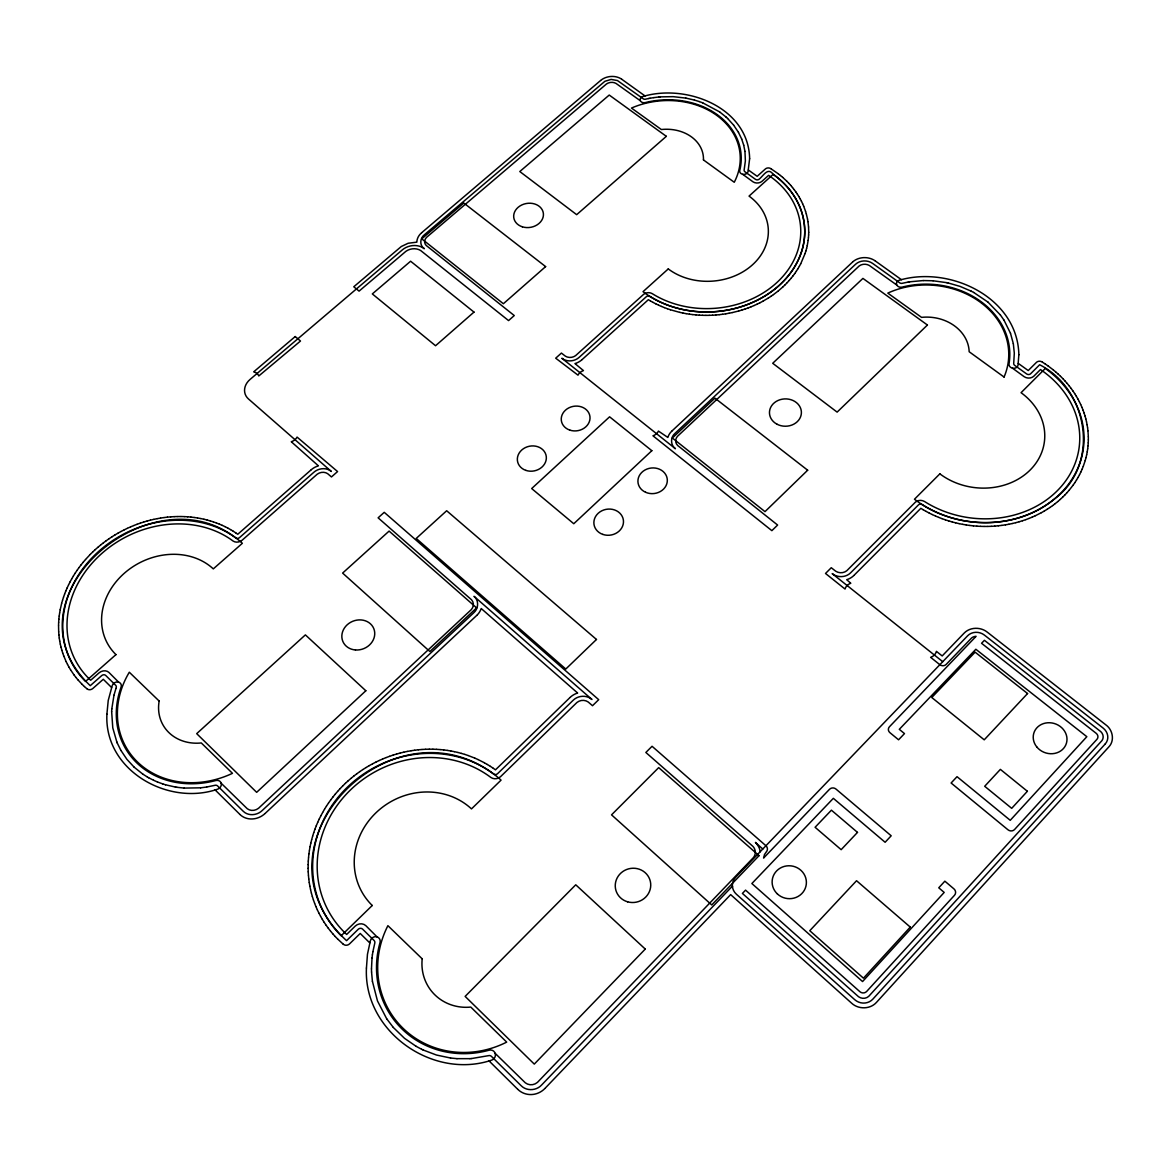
<?xml version="1.0" encoding="UTF-8"?>
<svg xmlns="http://www.w3.org/2000/svg" width="1171" height="1171" viewBox="0 0 1171 1171"><rect width="100%" height="100%" fill="white"/><g stroke="black" fill="none" stroke-linecap="round" stroke-linejoin="round"><path stroke-width="1.5" d="M759.92 852.005C760.989 845.272 747.42 835.801 762.819 848.99M308.119 868.165L308.149 864.754M111.655 711.661L112.782 727.879L116.851 742.019M808.634 234.888L808.722 232.356M58.55 625.446L58.652 622.46M1088.24 442.74L1088.342 439.901M308.149 864.564L308.28 861.153M111.655 711.631L111.801 708.909M58.667 622.284L58.872 619.298M808.458 237.567L808.634 235.034M1088.035 445.741L1088.24 442.901M308.295 860.963L308.544 857.553M111.801 708.894L113.982 695.193M372.027 957.951L371.485 968.885M58.887 619.122L59.194 616.122M308.559 857.362L308.924 853.966M808.166 240.245L808.444 237.713M1087.698 448.727L1088.02 445.902M372.027 957.937L372.407 954.833M59.223 615.961L59.633 612.96M308.954 853.776L309.437 850.38M372.407 954.804L372.89 951.73M808.151 240.377L807.258 245.559M1087.244 451.699L1087.683 448.888M59.662 612.784L60.189 609.784M309.466 850.19L310.052 846.809M372.905 951.701L374.764 943.226A3.176 2.942 -39.2 0 0 374.047 940.445L362.586 929.115A3.176 2.913 -38.5 0 0 358.238 929.276L346.572 940.664C244.578 846.794 389.797 696.745 493.577 773.943A3.015 2.781 -21.8 0 0 497.631 773.621L573.161 700.273C578.05 695.384 586.715 694.827 591.955 699.497L474.021 596.317C479.1 600.416 478.573 608.7 473.757 612.784L262.202 810.537C257.254 815.382 248.384 816.377 243.261 811.283L217.616 785.961A3.059 2.693 -33.4 0 0 214.937 785.317L206.681 787.014M1086.688 454.655L1087.23 451.86M60.219 609.623L61.624 603.475M310.095 846.618L310.798 843.252M1086.015 457.598L1086.659 454.816M806.643 248.208L807.229 245.705M310.842 843.061L311.662 839.709M113.982 695.179L115.944 688.431M1085.224 460.51L1085.971 457.744M805.926 250.843L806.614 248.354M311.706 839.519L312.642 836.196M61.668 603.314L62.517 600.342M312.686 836.006L313.726 832.713M1085.18 460.657L1083.292 466.263M805.092 253.463L805.882 250.989M62.561 600.181L63.497 597.225M115.958 688.402L116.178 687.728A2.986 2.532 -31.4 0 0 115.68 685.298L105.697 675.447A2.986 2.518 -31.3 0 0 101.672 675.623L90.255 685.694C0.044 599.918 149.068 470.888 235.781 537.913A2.84 2.401 -23.7 0 0 239.543 537.591L313.843 472.279C318.527 468.093 326.387 467.214 331.32 471.459L248.486 398.974A16.35 13.466 -19.7 0 1 250.038 379.463L402.341 249.877A15.765 12.779 -13.4 0 1 424.356 248.72C419.335 245.588 419.891 238.035 424.414 234.742L604.895 81.297L611.13 79.423L617.424 80.536L643.216 98.774A2.532 1.991 -5.9 0 0 645.572 99.184L648.719 98.496M313.784 832.522L314.926 829.258M63.556 597.064L64.595 594.121M805.048 253.609L800.759 263.709M314.999 829.083L316.243 825.833M64.654 593.96L65.796 591.048M1082.165 469.088L1083.234 466.409M316.316 825.657L317.678 822.452M65.869 590.887L67.113 587.988M1080.921 471.884L1082.092 469.234M317.751 822.276L319.2 819.115M67.186 587.827L68.518 584.973M1079.56 474.636L1080.848 472.03M319.288 818.939L320.854 815.821M68.591 584.812L70.026 581.987M320.942 815.645L322.596 812.572M799.412 266.212L800.686 263.856M1078.096 477.344L1079.486 474.782M70.099 581.826L71.621 579.03M322.684 812.396L324.44 809.381M71.709 578.869L73.334 576.117M797.978 268.671L799.339 266.344M1076.53 480.008L1078.023 477.49M324.543 809.205L326.387 806.233M73.422 575.956L75.134 573.234M796.426 271.087L797.89 268.788M1074.846 482.628L1076.442 480.154M326.504 806.072L328.436 803.145M75.222 573.087L77.023 570.409M794.802 273.472L796.353 271.218M1073.075 485.204L1074.758 482.774M328.553 802.984L330.588 800.13M77.125 570.262L78.999 567.628M793.06 275.814L794.699 273.59M1072.973 485.336L1069.196 490.166M79.101 567.481L81.062 564.89M330.705 799.969L332.827 797.158M791.245 278.098L792.972 275.932M81.18 564.744L83.229 562.212M332.945 797.012L335.155 794.275M83.346 562.065L85.468 559.577M789.327 280.352L791.142 278.23M335.272 794.114L337.57 791.45M1067.118 492.567L1069.094 490.298M85.585 559.445L90.182 554.498M337.702 791.303L340.073 788.683M787.322 282.548L789.225 280.469M1064.937 494.909L1067.001 492.698M545.013 1088.357L730.66 894.615L851.566 1003.152C858.387 1009.548 870.287 1009.431 876.552 1002.303L1108.864 746.864C1114.909 740.57 1112.743 729.767 1105.922 724.922L987.226 632.106C980.669 626.851 970.13 626.909 964.172 633.087L942.187 655.95L936.39 651.339L936.171 652.071A9.705 8.709 9.9 0 1 931.384 657.033L930.623 657.326L939.845 664.689A4.508 4.04 11.1 0 0 946.168 664.425L971.535 638.034A7.494 6.675 12.1 0 1 976.087 636.321L889.448 726.767A4.552 4.172 10.8 0 0 889.931 732.68L898.567 739.794L904.48 733.588L899.299 729.328L975.853 649.261L1086.834 736.691L1010.236 820.315L957.029 776.68L951.101 783.004L1007.953 829.771A4.743 4.347 22.2 0 0 1014.554 829.522L1096.964 739.296A4.684 4.172 20.4 0 0 1096.173 733.309L981.561 643.289L984.416 640.303L1100.799 731.641A7.802 6.938 20.5 0 1 1101.984 740.584L868.706 996.36A8.109 7.787 30.9 0 1 858.533 996.711L742.399 893.429L745.561 890.136L859.865 991.676A4.86 4.669 30.5 0 0 866.672 991.442L954.511 895.259A4.786 4.479 24.3 0 0 953.911 888.848L944.851 881.178L938.761 887.808L944.192 892.419L862.559 981.547L751.87 883.534L833.342 798.329L885.115 842.271L891.19 835.787L835.962 789.049A4.596 4.303 9.2 0 0 829.492 789.313L763.58 858.065L763.916 856.982A7.729 7.377 3.9 0 0 764.078 856.425L764.312 855.284A7.729 7.377 3.9 0 0 764.4 854.713L766.244 851.99A4.625 4.421 4.5 0 0 765.936 845.755L652.057 746.278L645.85 752.47L752.924 846.37A9.251 8.841 2.4 0 1 755.28 851.888L755.28 852.751A9.251 8.841 2.4 0 1 753.451 857.567L537.474 1082.37A9.851 9.47 -53.1 0 1 525.267 1082.765L495.172 1053.358M340.205 788.551L342.664 786.004M671.744 431.206L671.012 431.967A6.938 5.987 -5.3 0 0 670.676 432.333L670.046 433.124A6.938 5.987 -5.4 0 0 669.768 433.533L669.226 434.353A6.938 5.987 -5.4 0 0 668.978 434.792L668.539 435.656A6.938 5.987 -5.4 0 0 668.348 436.095L668.012 437.003A6.938 5.987 -5.4 0 0 667.865 437.456L658.424 431.074A8.987 7.729 -6.4 0 1 653.667 435.51L652.935 435.773L771.865 530.653L777.617 525.047L677.702 445.522A8.343 7.202 -5 0 1 677.409 436.388L859.133 266.007A8.065 6.631 1 0 1 869.336 265.48L896.781 285.036M476.89 615.273L477.68 614.453A7.216 6.426 -17.2 0 0 478.046 614.043L478.734 613.194A7.216 6.426 -17.2 0 0 479.056 612.755L479.642 611.862A7.216 6.411 -17.1 0 0 479.92 611.394L480.417 610.457A7.216 6.411 -17.1 0 0 480.637 609.974L481.032 608.993A7.216 6.411 -17 0 0 481.208 608.51L577.654 693.042A7.392 6.777 -13.3 0 0 577.098 693.217L576.015 693.613A7.392 6.777 -13.4 0 0 575.488 693.847L574.449 694.344A7.392 6.777 -13.5 0 0 573.936 694.623L572.956 695.208A7.392 6.777 -13.5 0 0 572.473 695.515L571.55 696.189A7.392 6.777 -13.6 0 0 571.111 696.555L570.233 697.331M785.229 284.699L787.205 282.665M853.952 575.385L920.83 508.316L922.982 509.619M1062.668 497.177L1064.82 495.026M90.313 554.366L92.655 552.053M342.796 785.873L345.328 783.414M570.014 697.521L495.465 769.845L493.386 768.352M783.048 286.778L785.112 284.802M544.793 1088.576L543.827 1089.498A8.226 7.919 -54.8 0 1 543.329 1089.923L542.319 1090.713A8.226 7.934 -54.9 0 1 541.792 1091.094L540.709 1091.782A8.226 7.934 -55 0 1 540.153 1092.104L538.997 1092.689A8.241 7.934 -55 0 1 538.426 1092.953L537.226 1093.421A8.241 7.934 -55 0 1 536.625 1093.626L535.396 1093.977A8.241 7.919 -55 0 1 534.781 1094.124L533.522 1094.358A8.241 7.919 -55 0 1 532.893 1094.431L531.634 1094.534A8.241 7.919 -55 0 1 531.005 1094.563L529.746 1094.534A8.241 7.919 -54.9 0 1 529.116 1094.49L527.858 1094.343A8.241 7.919 -54.9 0 1 527.243 1094.241L526.028 1093.963A8.241 7.919 -54.8 0 1 525.413 1093.802L524.227 1093.407A8.241 7.919 -54.7 0 1 523.657 1093.187L522.515 1092.675A8.241 7.919 -54.6 0 1 521.959 1092.382L520.875 1091.767A8.241 7.919 -54.5 0 1 520.363 1091.431L519.353 1090.699A8.241 7.904 -54.3 0 1 518.87 1090.303L517.904 1089.454M671.92 431.03L852.503 262.114M265.144 813.435L476.685 615.463M421.575 232.795L420.843 233.468A6.528 5.27 -12.8 0 0 420.521 233.805L419.891 234.522A6.528 5.27 -12.8 0 0 419.584 234.873L419.042 235.62A6.528 5.27 -12.8 0 0 418.794 236L418.325 236.776A6.528 5.27 -12.9 0 0 418.12 237.171L417.754 237.991A6.528 5.27 -12.9 0 0 417.593 238.386L417.315 239.221A6.528 5.284 -12.9 0 0 417.198 239.631L417.022 240.465A6.528 5.284 -12.9 0 0 416.949 240.889L416.876 241.724A6.528 5.284 -12.9 0 0 416.847 242.148L408.137 243.261L401.302 246.51L353.774 286.778L359.073 291.125L405.883 251.341A11.812 9.588 -13.4 0 1 420.696 250.55L508.565 320.591L514.259 315.555L426.259 245.5A7.846 6.338 -12.6 0 1 426.537 237.376L606.49 83.975A7.553 5.914 -6.8 0 1 616.034 83.434L640.361 100.765M92.787 551.922L95.202 549.667M1060.297 499.373L1062.551 497.294M345.474 783.267L348.08 780.881M853.761 575.576L852.942 576.308A7.26 6.455 3.9 0 1 852.517 576.659L851.654 577.303A7.26 6.455 3.9 0 1 851.2 577.596L850.263 578.167A7.26 6.455 3.8 0 1 849.78 578.43L848.785 578.913A7.26 6.455 3.8 0 1 848.272 579.133L847.218 579.513A7.26 6.455 3.8 0 1 846.677 579.689L850.805 583.26L850.044 583.553A9.5 8.475 4.6 0 0 845.272 588.34L845.038 589.057L825.511 573.468L831.264 567.715L835.743 571.228A8.695 7.714 3.4 0 0 846.765 570.745L915.239 502.315A7.187 6.25 6.1 0 1 924.578 501.539A10.407 9.061 6.1 0 1 925.017 501.817A98.715 83.888 7 0 0 1060.238 487.634A98.715 83.888 7 0 0 1042.673 371.09L1040.463 369.553L1033.759 376.242A7.011 5.855 7.5 0 1 1024.201 376.711L1012.505 368.192M581.972 359.702L648.353 299.703L650.271 300.845M782.931 286.895L778.437 290.789M95.334 549.55L97.822 547.355M311.091 469.864L237.757 534.269L235.913 532.981M1057.852 501.51L1060.179 499.49M348.226 780.75L350.905 778.452M264.924 813.64L263.973 814.445A7.685 6.836 -33.5 0 1 263.504 814.811L262.509 815.514A7.685 6.836 -33.5 0 1 262.011 815.85L260.972 816.465A7.685 6.836 -33.6 0 1 260.43 816.743L259.347 817.27A7.685 6.836 -33.6 0 1 258.791 817.504L257.664 817.914A7.685 6.836 -33.7 0 1 257.093 818.105L255.951 818.427A7.685 6.836 -33.7 0 1 255.366 818.558L254.195 818.763A7.685 6.836 -33.7 0 1 253.609 818.836L252.453 818.939A7.685 6.836 -33.8 0 1 251.867 818.968L250.696 818.953A7.685 6.836 -33.8 0 1 250.126 818.924L248.984 818.807A7.685 6.836 -33.8 0 1 248.413 818.719L247.301 818.485A7.685 6.836 -33.8 0 1 246.759 818.339L245.69 818.017A7.685 6.821 -33.8 0 1 245.163 817.812L244.139 817.387A7.685 6.821 -33.8 0 1 243.656 817.138L242.69 816.597A7.685 6.821 -33.8 0 1 242.236 816.304L241.343 815.689A7.685 6.821 -33.8 0 1 240.919 815.353L240.084 814.606M421.75 232.634L600.547 80.536M852.678 261.953L853.425 261.309A6.719 5.504 0.8 0 1 853.805 261.016L854.61 260.46A6.719 5.504 0.8 0 1 855.035 260.196L855.899 259.713A6.704 5.504 0.8 0 1 856.338 259.479L857.26 259.069A6.704 5.504 0.8 0 1 857.728 258.879L858.694 258.542A6.704 5.504 0.9 0 1 859.192 258.381L860.187 258.118A6.704 5.504 0.9 0 1 860.7 258.015L861.724 257.84A6.704 5.504 0.9 0 1 862.237 257.766L863.29 257.664A6.704 5.504 0.9 0 1 863.817 257.635L864.871 257.635A6.719 5.504 1 0 1 865.384 257.649L866.438 257.708A6.719 5.504 1 0 1 866.964 257.766L868.004 257.927A6.719 5.504 1 0 1 868.516 258.03L869.526 258.264A6.719 5.504 1.1 0 1 870.024 258.41L871.004 258.718A6.719 5.504 1.1 0 1 871.487 258.908L872.424 259.303A6.719 5.504 1.1 0 1 872.893 259.523L873.771 259.991A6.719 5.518 1.1 0 1 874.21 260.24L875.059 260.796M97.969 547.238L100.516 545.115M581.782 359.863L580.977 360.522A6.763 5.694 -9 0 1 580.567 360.829L579.718 361.415A6.763 5.694 -9 0 1 579.279 361.678L578.386 362.19A6.763 5.694 -9 0 1 577.918 362.425L576.952 362.864A6.763 5.694 -9.1 0 1 576.469 363.054L575.473 363.405A6.763 5.694 -9.1 0 1 574.961 363.566L583.465 370.607L582.748 370.87A8.856 7.494 -8.8 0 0 578.006 375.159L555.698 358.194L561.407 353.071L565.344 356.145A8.109 6.806 -9.2 0 0 575.605 355.633L643.552 294.404A6.689 5.548 -6.2 0 1 652.262 293.658A9.675 8.036 -6.2 0 1 652.657 293.906A91.587 74.783 -4.1 0 0 779.213 280.308A91.587 74.783 -4.1 0 0 770.577 176.704L768.615 175.343L761.94 181.359A6.514 5.226 -2.8 0 1 753.012 181.827L742.707 174.303M351.051 778.32L353.803 776.095M1055.305 503.559L1057.72 501.612M311.296 469.703L312.159 469A6.967 5.899 -19.8 0 1 312.598 468.693L313.491 468.078A6.967 5.899 -19.8 0 1 313.96 467.8L314.897 467.273A6.967 5.884 -19.8 0 1 315.394 467.024L316.39 466.585A6.967 5.884 -19.7 0 1 316.887 466.38L317.927 466.014A6.967 5.884 -19.7 0 1 318.439 465.853L291.272 441.73L292.018 441.467A8.973 7.494 -19.8 0 0 297.068 437.09L337.57 471.562L331.466 476.948L327.66 473.684A8.373 7.099 -19.8 0 0 317.239 474.182L242.119 540.226A7.099 6.016 -23.7 0 1 233.014 540.987A10.276 8.695 -23.6 0 1 232.634 540.709A101.248 85.849 -27.8 0 0 98.54 556.474A101.248 85.849 -27.8 0 0 88.835 678.492L90.679 680.249L99.14 672.798A7.45 6.294 -31.3 0 1 108.888 672.388L118.622 682.137M100.647 544.998L103.268 542.934M778.32 290.891L773.533 294.55M600.723 80.389L601.47 79.818A6.279 4.918 -6.9 0 1 601.835 79.555L602.626 79.043A6.279 4.918 -6.9 0 1 603.036 78.808L603.87 78.369A6.279 4.904 -6.9 0 1 604.295 78.164L605.173 77.784A6.279 4.904 -6.9 0 1 605.627 77.608L606.549 77.301A6.279 4.904 -6.9 0 1 607.017 77.154L607.969 76.92A6.279 4.904 -6.8 0 1 608.452 76.818L609.418 76.642A6.279 4.904 -6.8 0 1 609.915 76.583L610.896 76.481A6.279 4.904 -6.8 0 1 611.379 76.466L612.36 76.437A6.279 4.904 -6.8 0 1 612.857 76.452L613.824 76.51A6.279 4.904 -6.8 0 1 614.307 76.554L615.273 76.686A6.279 4.904 -6.7 0 1 615.741 76.774L616.678 76.979A6.279 4.918 -6.7 0 1 617.132 77.11L618.025 77.388A6.279 4.918 -6.7 0 1 618.464 77.549L619.313 77.886A6.279 4.918 -6.7 0 1 619.722 78.076L620.528 78.501A6.294 4.918 -6.7 0 1 620.908 78.72L621.669 79.218M353.949 775.963L356.76 773.826M1052.685 505.55L1055.173 503.662M103.414 542.832L106.078 540.841M356.921 773.709L359.79 771.645M106.224 540.739L108.947 538.821M1049.977 507.453L1052.539 505.652M770.957 296.322L773.387 294.638M359.951 771.528L362.878 769.552M109.108 538.719L111.889 536.874M1047.196 509.268L1049.831 507.541M768.322 298.034L770.825 296.424M363.054 769.449L366.04 767.561M112.035 536.772L114.86 535.001M1044.342 511.01L1047.05 509.37M768.176 298.122L762.848 301.24M366.201 767.459L369.246 765.658M115.021 534.913L117.905 533.215M1041.414 512.678L1044.195 511.098M369.421 765.556L372.51 763.843M118.066 533.127L120.979 531.517M760.023 302.733L762.702 301.328M1041.253 512.752L1035.354 515.723M121.155 531.429L124.111 529.907M372.685 763.755L375.818 762.145M757.139 304.153L759.877 302.806M124.272 529.819L127.273 528.37M375.993 762.058L379.184 760.535M754.197 305.485L756.993 304.226M127.449 528.297L130.479 526.921M1032.237 517.114L1035.193 515.796M379.36 760.447L382.58 759.028M751.211 306.743L754.051 305.558M130.654 526.848L133.728 525.574M382.756 758.954L386.02 757.622M1029.06 518.416L1032.061 517.187M133.889 525.501L136.992 524.301M748.181 307.929L751.05 306.817M386.21 757.549L389.504 756.334M1025.825 519.631L1028.885 518.49M137.168 524.242L140.3 523.13M745.093 309.012L748.02 307.988M389.694 756.261L393.017 755.134M1022.532 520.744L1025.65 519.69M140.476 523.071L143.623 522.061M741.975 310.037L744.932 309.071M393.207 755.075L396.559 754.051M1019.209 521.754L1022.356 520.802M738.813 310.959L741.799 310.081M143.799 522.003L146.961 521.066M396.749 753.992L400.131 753.07M1015.828 522.676L1019.033 521.812M147.136 521.022L150.327 520.173M738.652 311.003L732.402 312.555M400.306 753.012L403.717 752.192M1012.417 523.496L1015.652 522.72M150.503 520.129L153.708 519.382M403.907 752.148L407.318 751.431M1008.963 524.227L1012.242 523.539M153.884 519.339L157.09 518.68M729.152 313.213L732.226 312.584M648.734 98.496L649.978 98.247M908.257 282.05L902.241 283.309A2.708 2.225 2.3 0 1 899.694 282.826L872.629 263.416C867.623 259.86 860.143 260.079 855.577 264.251L674.935 433.416C670.28 437.295 670.441 445.2 675.433 448.742L561.875 358.267C566.837 362.176 574.478 361.59 579.089 357.418L646.29 296.731A2.679 2.225 -6.2 0 1 649.905 296.424C687.187 319.434 738.374 316.609 773.27 290.291C789.313 278.186 801.579 260.196 804.184 240.011C805.911 227.247 803.584 214.044 797.817 202.554C794.245 195.396 789.43 188.882 783.765 183.232C780.486 179.997 776.958 177.026 773.211 174.347C767.927 166.868 763.638 175.504 759.189 179.163A2.605 2.093 -2.8 0 1 755.515 179.368L744.961 171.786A2.591 2.079 -3.1 0 1 744.156 169.897L745.371 160.91L744.961 151.41M650.007 98.247L653.813 97.617M1005.494 524.842L1008.787 524.257M407.508 751.401L410.948 750.787M157.28 518.651L160.5 518.08M725.874 313.799L728.977 313.243M908.286 282.05L909.618 281.816M206.667 787.029L200.651 787.82M909.633 281.816L923.333 280.557M722.595 314.282L725.713 313.813M160.676 518.05L163.896 517.582M1001.981 525.369L1005.303 524.871M411.138 750.743L414.578 750.245M653.828 97.617L658.951 96.988M719.287 314.677L722.419 314.296M164.072 517.553L167.307 517.172M998.453 525.779L1001.791 525.384M414.783 750.216L418.223 749.806M200.622 787.82L184.169 788.098M715.979 314.984L719.111 314.692M167.482 517.143L170.703 516.865M471.606 1058.54L488.556 1055.657A3.279 3.118 -49.9 0 1 491.483 1056.418L521.11 1085.678C526.569 1091.328 536.45 1090.757 541.617 1085.005L732.402 886.169L732.49 887.018M658.966 96.988L660.239 96.886M994.896 526.101L998.263 525.808M418.428 749.791L421.882 749.484M660.254 96.871L673.135 96.651L685.855 98.101M469.981 1058.657L471.576 1058.54M712.656 315.204L715.788 314.999M170.878 516.85L174.098 516.645M991.339 526.321L994.721 526.116M469.952 1058.657L456.983 1058.657M422.072 749.469L425.527 749.279M709.319 315.321L712.466 315.204M174.274 516.645L177.48 516.543M987.768 526.438L991.149 526.321M425.717 749.279L429.172 749.191M923.363 280.557L933.038 280.777M705.996 315.365L709.143 315.336M177.67 516.543L180.861 516.528M984.182 526.438L987.577 526.438M429.362 749.191L432.816 749.206M702.673 315.306L705.82 315.365M980.595 526.35L983.991 526.438M181.037 516.528L184.228 516.616M433.007 749.206L436.446 749.338M699.365 315.16L702.498 315.292M977.009 526.16L980.405 526.35M184.403 516.616L187.565 516.806M436.637 749.338L440.062 749.572M696.057 314.926L699.189 315.145M456.968 1058.657L450.557 1058.013M933.053 280.777L946.768 282.665M184.14 788.098L176.836 787.278M973.438 525.867L976.819 526.145M187.741 516.821L190.873 517.084M440.252 749.586L443.663 749.923M692.778 314.589L695.881 314.897M969.866 525.457L973.247 525.838M191.049 517.099L194.166 517.48M689.514 314.165L692.603 314.575M443.853 749.952L447.249 750.391M966.309 524.959L969.676 525.442M450.528 1058.013L436.446 1055.027L423.082 1049.963M194.342 517.494L197.431 517.963M686.265 313.667L689.338 314.15M175.401 787.058L176.821 787.278M447.439 750.421L450.791 750.977M962.782 524.359L966.119 524.93M175.372 787.044L165.521 784.79M197.606 517.977L200.665 518.533M683.044 313.067L686.089 313.638M685.869 98.101L694.447 100.077M450.981 751.006L454.319 751.665M959.254 523.671L962.591 524.33M200.841 518.563L203.856 519.221M946.783 282.679L948.115 282.958M679.853 312.379L682.869 313.038M948.129 282.958L960.015 286.383L971.271 291.198M454.509 751.694L457.817 752.455M955.77 522.866L959.078 523.627M679.692 312.35L670.515 309.803M204.032 519.251L207.018 519.997M952.316 521.973L955.595 522.822M458.007 752.499L461.286 753.363M207.179 520.041L210.136 520.861M694.476 100.077L699.204 101.555M948.891 520.978L952.125 521.915M461.462 753.421L464.711 754.387M165.492 784.775L162.784 783.941M210.297 520.905L213.21 521.827M945.495 519.88L948.7 520.919M464.887 754.431L468.093 755.5M162.754 783.926L157.441 781.965M667.485 308.778L670.354 309.759M699.233 101.57L702.688 102.828M213.371 521.885L216.225 522.895M942.157 518.709L945.319 519.822M377.018 936.873L365.82 925.661A7.919 7.289 -38.5 0 0 355.296 926.041L346.66 934.458L344.552 932.438A107.439 99.403 -31 0 1 346.645 793.836A107.439 99.403 -31 0 1 490.386 777.09A10.89 10.041 -21.5 0 0 490.81 777.412A7.524 6.953 -21.8 0 0 500.588 776.636L576.966 702.454A8.885 8.168 -13.3 0 1 588.179 701.985L592.511 705.718L598.703 699.673L384.234 512.327L378.116 517.831L471.518 599.757A8.651 7.685 -17.4 0 1 471.328 609.593L258.542 808.268A9.192 8.168 -33.3 0 1 247.257 808.707L221.187 783.253M468.268 755.573L474.709 758.076M664.499 307.666L667.324 308.72M938.849 517.436L941.982 518.636M216.386 522.954L219.197 524.052M702.702 102.843L719.594 111.874M661.571 306.48L664.338 307.607M157.426 781.965L153.577 780.267M935.6 516.06L938.674 517.362M219.358 524.11L222.109 525.296M658.688 305.207L661.41 306.407M474.884 758.149L477.944 759.511M932.394 514.611L935.424 515.987M222.27 525.369L224.978 526.628M655.862 303.86L658.541 305.133M421.662 1049.289L423.068 1049.963M153.547 780.267L148.6 777.705M478.119 759.598L484.252 762.702M929.247 513.059L932.233 514.523M421.633 1049.275L416.1 1046.303M225.125 526.716L227.774 528.062M971.286 291.198L973.657 292.443M653.111 302.425L655.716 303.787M926.173 511.434L929.086 512.971M973.687 292.457L987.943 302.074M650.417 300.932L652.964 302.352M227.921 528.15L230.511 529.585M923.143 509.722L926.012 511.346M484.413 762.804L487.312 764.458M147.4 777.017L148.585 777.705M416.071 1046.289L404.478 1038.296L393.31 1027.45M147.385 777.017L142.73 774.06M770.855 168.668L770.489 168.463A3.908 3.132 -2.5 0 0 765.468 168.873L757.183 176.309L748.386 170.015M230.658 529.673L233.175 531.195M1042.322 362.088L1041.868 361.824A4.216 3.498 7.7 0 0 1036.555 362.263L1028.226 370.548L1018.287 363.42M487.473 764.546L490.298 766.302M770.986 168.756L778.1 173.659M1042.468 362.19L1045.118 363.903M233.322 531.283L235.781 532.878M490.459 766.405L493.225 768.249M1045.264 363.991L1047.855 365.791M142.716 774.046L134.226 767.239M621.86 79.335L645.06 95.963M875.264 260.928L901.465 279.708M719.609 111.889L725.918 116.924M1048.001 365.879L1053.124 369.773M778.232 173.747L780.384 175.445M942.728 661.688L832.171 573.6C837.426 577.859 845.857 577.64 850.658 572.78L918.386 504.964A2.884 2.503 6.1 0 1 922.25 504.642C961.874 529.863 1017.936 529.175 1054.647 498.787C1100.345 464.902 1088.825 389.738 1039.643 364.767L1030.612 373.769A2.81 2.342 7.5 0 1 1026.674 373.959L1014.73 365.381A2.796 2.327 7 0 1 1013.72 363.259L1014.306 353.188L1013.339 343.718M86.844 688.709L87.24 689.016A4.479 3.791 -31.8 0 0 92.729 688.577L103.282 679.282L111.582 687.494M1053.256 369.875L1055.642 371.866M343.088 944.06L343.542 944.412A4.772 4.391 -39.5 0 0 349.456 943.972L360.229 933.463L369.773 942.904M987.958 302.089L1000.385 314.97M780.501 175.548L782.594 177.304M1055.774 371.983L1058.101 374.032M84.488 686.616L86.713 688.592M342.942 943.928L337.79 939.142M782.711 177.407L786.78 181.198M725.932 116.924L727.586 118.461M1058.218 374.149L1060.458 376.272M134.197 767.225L126.907 759.32L120.935 750.45M82.204 684.435L84.356 686.499M727.601 118.476L733.602 125.107M215.054 789.854L239.894 814.416M488.995 1060.867L517.684 1089.235M1060.589 376.389L1062.756 378.555M786.883 181.3L788.756 183.232M335.272 936.566L337.658 939.01M82.087 684.318L77.945 679.868M1062.873 378.687L1064.951 380.912M788.859 183.335L790.645 185.311M332.871 933.887L335.155 936.419M1065.068 381.043L1067.074 383.327M393.295 1027.421L386.708 1018.799M790.747 185.428L792.46 187.448M330.559 931.135L332.74 933.755M75.969 677.467L77.842 679.736M1067.191 383.459L1069.108 385.801M792.547 187.565L794.187 189.643M328.348 928.31L330.442 930.989M1069.211 385.932L1071.041 388.318M733.617 125.121L738.477 132.367M74.08 674.994L75.866 677.336M1000.4 314.984L1003.971 320.107M794.275 189.761L795.812 191.868M326.255 925.412L328.231 928.164M1071.143 388.45L1072.885 390.894M73.978 674.862L70.611 669.871M795.899 192L797.363 194.152M324.25 922.441L326.138 925.266M1072.987 391.026L1074.641 393.515M386.693 1018.785L377.472 1000.912L372.422 981.371M1003.971 320.122L1010.485 333.267M797.436 194.284L798.812 196.479M1074.729 393.661L1076.295 396.179M322.362 919.411L324.147 922.28M69.03 667.221L70.523 669.739M798.885 196.611L800.174 198.85M1076.383 396.325L1077.847 398.887M320.591 916.308L322.274 919.25M120.92 750.435L117.378 743.278M738.477 132.382L741.726 139.129M67.567 664.513L68.957 667.089M1077.935 399.033L1079.311 401.638M800.247 198.968L801.432 201.251M318.936 913.146L320.503 916.146M66.191 661.747L67.494 664.367M1079.384 401.785L1080.657 404.434M317.385 909.94L318.849 912.985M801.506 201.383L802.603 203.695M66.132 661.6L63.805 656.082M1080.731 404.58L1081.902 407.259M315.95 906.661L317.312 909.765M802.662 203.827L803.672 206.169M116.866 742.033L117.363 743.248M1081.96 407.406L1083.043 410.113M314.633 903.353L315.877 906.486M803.73 206.301L805.516 211.219M741.726 139.159L743.717 145.189M1083.102 410.26L1084.068 412.997M1010.5 333.281L1013.325 343.689M313.447 899.987L314.575 903.178M62.766 653.184L63.746 655.921M1084.126 413.143L1084.99 415.91M312.364 896.591L313.389 899.811M61.843 650.227L62.707 653.023M805.56 211.351L806.277 213.781M311.413 893.151L312.306 896.401M1085.049 416.056L1085.81 418.837M61.038 647.256L61.8 650.081M806.321 213.912L807.507 218.977M743.717 145.204L744.961 151.396M310.578 889.682L311.369 892.961M1085.854 418.998L1086.512 421.794M60.336 644.24L60.994 647.095M309.861 886.169L310.535 889.492M1086.542 421.955L1087.098 424.766M59.75 641.196L60.307 644.079M807.536 219.109L807.961 221.597M309.261 882.641L309.832 885.993M1087.127 424.912L1087.581 427.737M59.282 638.122L59.721 641.02M372.407 981.342L371.558 972.047M807.975 221.743L808.546 226.896M308.793 879.099L309.246 882.451M1087.596 427.898L1087.947 430.738M58.931 635.019L59.267 637.946M308.456 875.527L308.778 878.909M1087.961 430.899L1088.327 436.739M58.682 631.901L58.916 634.858M308.222 871.941L308.441 875.337M808.561 227.028L808.722 232.224M58.682 631.74L58.55 625.621M371.558 972.018L371.485 968.915M308.119 868.355L308.222 871.751M1088.327 436.9L1088.342 439.74M106.912 714.193C103.999 770.064 167.541 806.263 217.279 789.298A4.977 4.362 -33.3 0 0 221.275 783.677A4.977 4.362 -33.3 0 0 215.801 780.515A88.528 76.715 -30.2 0 1 121.096 687.084A4.845 4.128 -31.3 0 0 118.198 682.049A4.845 4.128 -31.3 0 0 112.27 685.503L108.23 700.448L106.912 714.12M366.435 968.051C363.361 1031.227 432.319 1079.911 491.366 1060.238A5.313 5.065 -49.4 0 0 495.304 1053.856A5.313 5.065 -49.4 0 0 489.141 1050.182A94.192 89.025 -38.2 0 1 380.033 942.538A5.167 4.772 -39 0 0 376.55 936.756A5.167 4.772 -39 0 0 370.387 940.65L367.46 954.292L366.435 968.051M749.63 158.7L748.035 171.581A4.216 3.381 -3.2 0 1 743.102 174.377A4.216 3.381 -3.2 0 1 739.75 170.483A76.378 61.097 -5.5 0 0 645.236 102.594A4.113 3.235 -6 0 1 640.244 100.472A4.113 3.235 -6 0 1 643.201 96.417C686.733 83.536 748.693 107.512 749.63 158.7M1018.858 354.754L1018.023 365.176A4.552 3.791 6.9 0 1 1012.944 368.265A4.552 3.791 6.9 0 1 1009.021 363.874A81.941 68.547 3.9 0 0 902.168 287.115A4.406 3.63 2.3 0 1 896.635 284.699A4.406 3.63 2.3 0 1 899.504 280.176C949.944 265.451 1017.628 297.478 1018.858 354.754M703.449 159.915L734.261 182.266A75.398 60.321 -5.5 0 0 716.608 115.27A75.398 60.321 -5.5 0 0 631.476 108.054L661.352 129.527A38.658 30.929 -5.5 0 1 703.449 159.915M422.204 958.844L422.145 959.4A47.674 45.054 -38.1 0 0 470.786 1007.075L506.692 1042.117A92.977 87.884 -38.2 0 1 402.809 1028.05A92.977 87.884 -38.2 0 1 387.894 925.676L422.204 958.844M159.168 701.063L159.08 701.561A44.805 38.819 -30.2 0 0 201.31 742.956L232.458 773.328A87.386 75.72 -30.2 0 1 137.329 761.809A87.386 75.72 -30.2 0 1 129.308 672.227L159.168 701.063M1004.059 377.047L969.164 351.739A41.483 34.691 3.9 0 0 921.562 317.37L887.794 293.116A80.887 67.669 3.9 0 1 979.82 301.869A80.887 67.669 3.9 0 1 1004.059 377.047M1105.204 743.995L872.907 999.068A12.969 12.471 30.9 0 1 854.742 999.683L736.369 894.19A12.442 11.973 3.5 0 1 735.651 877.269L967.612 635.794A12.003 10.685 12.1 0 1 984.387 635.077L1103.082 728.04A12.486 11.11 20.5 0 1 1105.204 743.995M1027.377 791.274L1011.7 808.341L984.694 786.283L1000.371 769.376L1027.377 791.274M910.262 927.095L863.451 978.18L809.776 930.711L856.543 880.724L910.262 927.095M1027.567 693.539L984.226 739.823L931.765 697.506L975.106 652.159L1027.567 693.539M857.494 832.391L841.159 849.678L815.089 827.282L831.41 810.171L857.494 832.391M759.042 855.664L711.734 904.949L611.54 814.855L658.688 767.62L759.042 855.664M645.265 949.066L534.283 1064.102L465.136 996.404L575.751 884.793L645.265 949.066M939.859 473.845L914.463 499.227A102.975 87.503 7.1 0 0 1060.531 493.415A102.975 87.503 7.1 0 0 1045.308 368.455L1021.053 392.695A63.907 54.305 7 0 1 1030.187 469.981A63.907 54.305 7 0 1 939.859 473.845M372.246 905.49L341.142 935.761A112.079 103.692 -31 0 1 347.158 787.395A112.079 103.692 -31 0 1 501.056 780.135L471.489 808.898A69.557 64.346 -31 0 0 375.642 813.098A69.557 64.346 -31 0 0 372.246 905.49M807.668 470.215L765 511.639L672.359 438.013L714.91 398.14L807.668 470.215M596.478 639.468L565.783 669.036L416.217 538.44L446.663 510.746L596.478 639.468M927.432 325.026L837.119 412.119L772.714 363.288L862.925 278.405L927.432 325.026M476.612 607.866L429.874 651.53L342.62 573.087L389.094 531.092L476.612 607.866M651.837 450.689L573.775 523.73L531.678 488.556L609.593 416.817L651.837 450.689M365.835 690.758L256.654 792.328L196.699 733.646L305.382 634.887L365.835 690.758M668.26 268.92L643.025 291.667A95.554 78.018 -4.1 0 0 779.11 285.446A95.554 78.018 -4.1 0 0 773.197 174.333L749.045 196.099A59.297 48.406 -4.1 0 1 752.441 264.851A59.297 48.406 -4.1 0 1 668.26 268.92M115.958 654.618L85.512 681.449A105.624 89.567 -27.8 0 1 99.374 550.78A105.624 89.567 -27.8 0 1 242.353 543.3L213.298 568.886A65.547 55.579 -27.8 0 0 124.287 573.278A65.547 55.579 -27.8 0 0 115.958 654.618M545.627 266.607L503.369 303.728L421.736 238.855L463.789 203.022L545.627 266.607M666.343 136.334L576.674 214.674L519.792 171.537L609.227 95.056L666.343 136.334M473.992 312.101L435.553 345.738L372.319 293.921L410.597 261.221L473.992 312.101M295.224 336.545L253.683 371.851A8.841 7.246 -19.7 0 1 258.791 375.95L300.493 341.024L295.224 336.545M525.838 470.376A14.594 12.574 -11.7 0 0 546.286 456.588A14.594 12.574 -11.7 0 0 523.408 448.713A14.594 12.574 -11.7 0 0 525.838 470.376M569.794 430.108A14.447 12.369 -9.5 0 0 589.95 416.554A14.447 12.369 -9.5 0 0 567.145 408.855A14.447 12.369 -9.5 0 0 569.794 430.108M602.787 534.4A14.857 13.071 -8.9 0 0 623.396 520.158A14.857 13.071 -8.9 0 0 599.859 511.947A14.857 13.071 -8.9 0 0 602.787 534.4M645.602 492.274A14.725 12.837 -6.5 0 0 667.324 480.051A14.725 12.837 -6.5 0 0 644.943 470.025A14.725 12.837 -6.5 0 0 645.602 492.274M522.368 226.823A14.96 12.105 -9.6 0 0 543.373 213.385A14.96 12.105 -9.6 0 0 519.895 206.008A14.96 12.105 -9.6 0 0 522.368 226.823M776.871 424.136A15.97 13.671 -0.8 0 0 801.388 413.085A15.97 13.671 -0.8 0 0 778.042 400.467A15.97 13.671 -0.8 0 0 776.871 424.136M355.472 649.964A16.76 14.755 -22.9 0 0 373.739 628.476A16.76 14.755 -22.9 0 0 345.635 626.397A16.76 14.755 -22.9 0 0 355.472 649.964M627.656 901.831A17.799 17.097 -15.1 0 0 650.329 881.324A17.799 17.097 -15.1 0 0 620.996 872.981A17.799 17.097 -15.1 0 0 627.656 901.831M777.427 893.971A17.155 16.438 9.8 0 0 805.911 886.33A17.155 16.438 9.8 0 0 784.424 866.364A17.155 16.438 9.8 0 0 777.427 893.971M1036.862 747.039A17.082 15.325 19 0 0 1065.815 744.902A17.082 15.325 19 0 0 1047.65 722.77A17.082 15.325 19 0 0 1036.862 747.039"/></g></svg>
